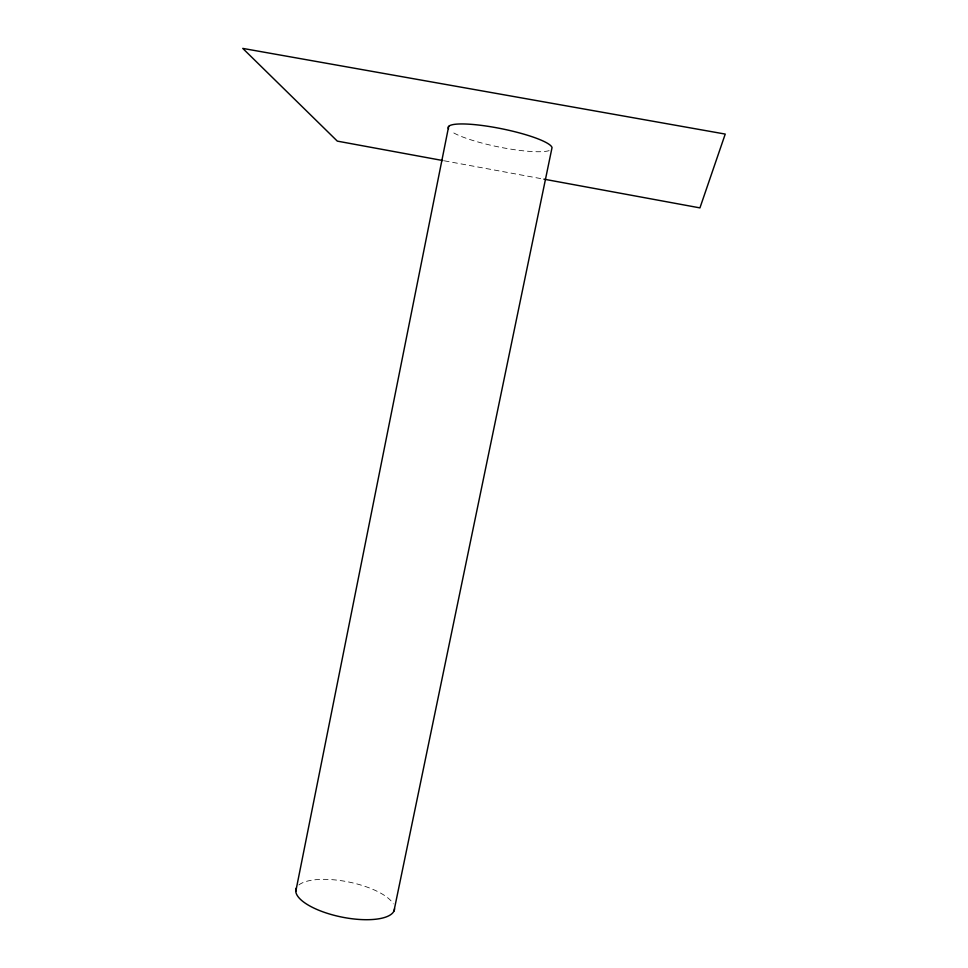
<?xml version="1.0" encoding="UTF-8"?>
<svg xmlns="http://www.w3.org/2000/svg" width="968" height="968" viewBox="0 0 968 968"><rect width="100%" height="100%" fill="white"/><g stroke="black" fill="none" stroke-linecap="round" stroke-linejoin="round"><path stroke-width="0.73" stroke-dasharray="4.84 3.63" d="M444.312 160.821L543.883 179.153M549.122 150.633A52.998 9.22 11.5 0 1 501.218 147.451A52.998 9.22 11.5 0 1 451.911 131.842M298.882 884.958A50.312 17.884 11.5 0 1 348.311 881.921A50.312 17.884 11.5 0 1 393.286 903.858"/><path stroke-width="1.45" d="M295.772 891.395L448.68 126.397M393.964 911.057L552.038 147.584A52.998 9.22 11.5 0 0 495.64 127.594A52.998 9.22 11.5 0 0 448.559 128.829M442.836 160.543L337.312 141.122L242.762 48.4L725.238 134.08L699.937 207.89L543.883 179.153M394.581 908.795A50.312 17.884 11.5 0 1 340.421 916.793A50.312 17.884 11.5 0 1 296.402 887.946"/></g></svg>
